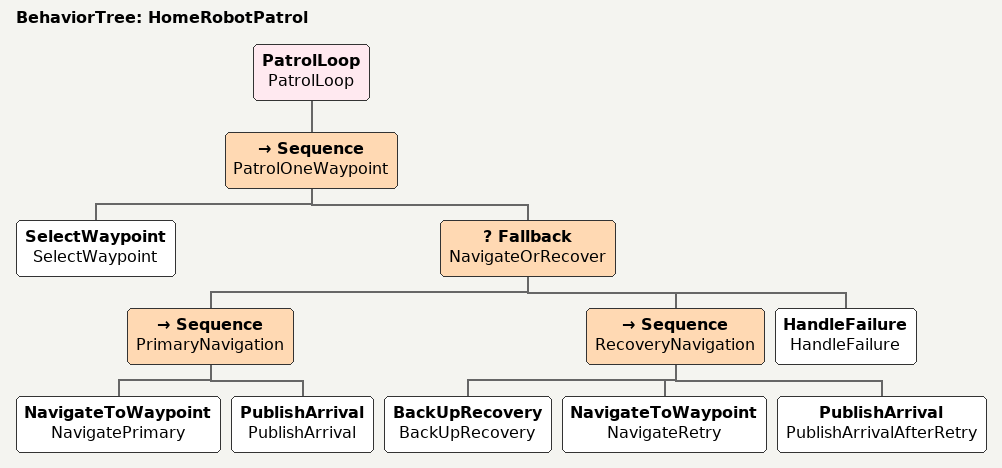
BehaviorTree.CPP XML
<?xml version="1.0" encoding="UTF-8"?>
<root BTCPP_format="4" main_tree_to_execute="HomeRobotPatrol">
  <BehaviorTree ID="HomeRobotPatrol">
    <PatrolLoop name="PatrolLoop">
      <Sequence name="PatrolOneWaypoint">
        <SelectWaypoint name="SelectWaypoint"/>
        <Fallback name="NavigateOrRecover">
          <Sequence name="PrimaryNavigation">
            <NavigateToWaypoint name="NavigatePrimary"/>
            <PublishArrival name="PublishArrival"/>
          </Sequence>
          <Sequence name="RecoveryNavigation">
            <BackUpRecovery name="BackUpRecovery"/>
            <NavigateToWaypoint name="NavigateRetry"/>
            <PublishArrival name="PublishArrivalAfterRetry"/>
          </Sequence>
          <HandleFailure name="HandleFailure"/>
        </Fallback>
      </Sequence>
    </PatrolLoop>
  </BehaviorTree>

</root>
